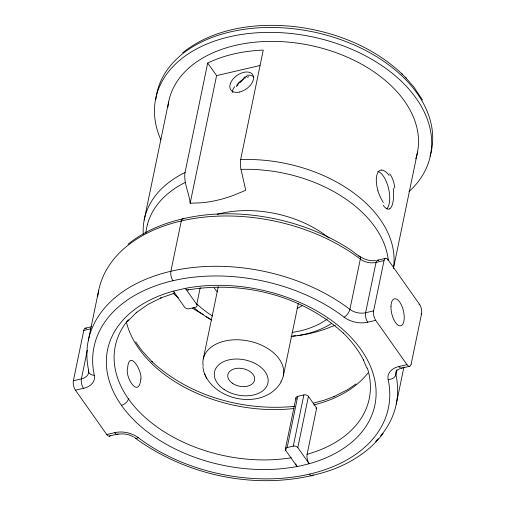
<?xml version="1.0" encoding="UTF-8"?>
<svg xmlns="http://www.w3.org/2000/svg" width="506" height="506" viewBox="0 0 506 506"><rect width="100%" height="100%" fill="white"/><g stroke="black" fill="none" stroke-linecap="round" stroke-linejoin="round"><path stroke-width="0.76" d="M185.019 172.546C183.387 182.97 189.263 193.128 190.161 203.222L201.685 202.779A106.222 65.489 -35.2 0 0 233.228 195.461L245.733 190.294L240.723 168.087L240.401 160.763L263.265 50.1C244.17 50.872 224.98 54.68 207.694 63.035L185.019 172.546A126.949 83.458 11.7 0 0 143.28 234.367M86.412 328.35A6.856 2.973 76.9 0 0 83.781 330.399L73.376 380.733L81.39 378.874A13.795 9.064 11.7 0 0 88.613 370.196A157.227 103.357 11.7 0 1 170.883 271.254L181.312 220.958M88.291 340.614L98.714 290.305M87.323 350.234L81.39 378.874A6.856 2.973 76.9 0 0 83.484 388.323L75.457 390.196A6.856 2.973 76.9 0 1 73.364 380.714M144.153 220.18L168.618 102.029M190.161 203.222L216.581 75.622L207.694 63.035M188.782 289.426A6.825 2.954 76.9 0 1 185.386 288.331L173.286 291.152L184.639 307.231A3.409 2.239 11.7 0 0 189.181 308.73L195.291 307.306A3.409 2.239 11.7 0 0 196.739 304.416L200.218 287.598M203.292 358.849L218.257 286.731M283.322 375.888L298.331 303.423M285.352 449.132L295.959 397.906M295.725 463.869A6.825 2.954 76.9 0 0 297.066 466.526L285.713 450.448L286.187 448.152M287.155 447.557L297.762 396.331L303.878 394.908A3.409 2.239 11.7 0 1 308.42 396.407L316.667 408.102L307.104 454.287A6.825 2.954 76.9 0 0 309.16 463.711L297.813 447.633A3.409 2.239 11.7 0 0 293.271 446.134L287.155 447.557A3.409 2.239 11.7 0 0 285.713 450.448M293.271 446.134L303.878 394.908M297.813 447.633L308.42 396.407M97.759 296.244A157.227 103.357 11.7 0 1 197.277 217.985A157.227 103.357 11.7 0 1 360.323 259.091L349.905 309.406A6.863 3.049 -52.7 0 1 344.143 317.18A150.333 98.822 11.7 0 0 172.97 280.716A150.333 98.822 11.7 0 0 94.299 375.3A20.689 13.599 11.7 0 1 83.477 388.342M172.989 280.722A6.863 2.973 76.9 0 1 170.876 271.254A157.227 103.357 11.7 0 1 349.893 309.387A13.795 9.064 11.7 0 0 365.61 312.746L376.028 262.431A6.856 2.973 76.9 0 1 378.646 260.369M393.39 268.642L417.532 152.053M396.83 370.202L395.92 374.604A157.227 103.357 11.7 0 1 380.638 435.944M396.242 404.186L403.933 367.027M411.157 364.067L421.58 313.758L421.081 313.872M281.241 381.828C265.397 409.05 219.686 402.865 205.86 376.673M383.08 433.414C370.405 450.618 351.676 462.49 331.835 469.827C266.542 492.477 190.68 478.651 135.279 438.145M236.814 85.122L239.23 82.314M127.373 321.601L136.854 312.145L136.158 312.746L147.828 304.511L161.401 297.711L160.687 297.99L174.734 293.1M239.92 81.662L240.628 81.042M182.698 52.738C214.443 27.476 257.636 22.188 296.839 26.881C335.472 31.941 373.801 47.033 402.264 74.192M128.113 244.177C138.53 235.688 150.554 229.338 163.115 224.658C203.304 210.085 247.851 211.078 288.762 222.153C310.969 228.25 332.297 237.668 351.468 250.464C358.261 255.922 366.268 261.861 375.553 260.552M356.015 383.965L347.837 389.544L333.89 396.634L334.599 396.356L324.245 400.183L313.201 403.225M396.932 370.31L400.189 368.507M242.893 79.391L243.677 78.923M335.408 325.111L327.085 328.419A106.222 65.489 -35.2 0 1 297.212 335.611M315.934 408.304L316.667 408.102M377.685 260.173L385.692 258.307M387.71 260.084L388.21 259.964L419.493 304.289A6.856 2.973 76.9 0 1 421.593 313.771M344.137 317.199A20.689 13.599 11.7 0 0 367.698 322.214L375.705 320.342L406.988 364.668A6.856 2.973 76.9 0 0 411.169 364.086M75.457 390.196L106.747 434.521L114.754 432.649A20.689 13.599 11.7 0 1 138.309 437.665A150.333 98.822 11.7 0 0 309.463 474.122A6.863 2.973 76.9 0 0 313.239 474.754M216.581 75.622L259.976 65.527M85.444 328.16L91.459 326.762M83.794 330.418L90.808 328.792M365.61 312.746L373.618 310.88L384.035 260.565L376.028 262.431A13.795 9.07 11.7 0 1 360.323 259.091M109.264 436.185C117.107 433.775 126.114 432.301 133.489 436.937M409.506 366.325L401.486 368.185M418.993 304.41L419.493 304.289M309.463 474.122A150.333 98.822 11.7 0 0 388.134 379.538A20.689 13.599 11.7 0 1 398.968 366.521L406.988 364.668M187.884 289.97C242.583 280.514 302.677 295.441 343.738 333.549L343.22 333.03C351.474 341.076 358.672 350.297 363.77 360.664L363.365 359.836L366.831 368.121M294.834 406.331C243.917 411.372 189.699 396.508 151.724 361.429L152.243 361.942L141.503 350.139L135.678 341.885M295.536 335.756L292.759 335.971M206.246 316.775L211.755 320.051M405.806 77.753L413.674 86.76L422.504 100.036M401.758 73.686L406.337 78.285M196.739 304.416L185.386 288.338A136.493 89.726 11.7 0 1 375.844 398.703A136.493 89.726 11.7 0 1 170.37 446.507A136.493 89.726 11.7 0 1 173.286 291.152A6.825 2.954 76.9 0 0 174.867 292.626M202.868 366.863L203.716 371.423L205.436 375.768M204.607 374.06L206.65 378.298M240.989 169.396A122.167 80.309 11.7 0 1 260.059 169.807L268.8 170.693A123.907 81.453 11.7 0 1 319.52 184.532A120.365 79.126 11.7 0 1 334.706 192.097A123.938 81.472 11.7 0 1 370.778 221.558A120.333 79.107 11.7 0 1 378.817 232.924A123.919 81.46 11.7 0 1 388.235 259.622M203.172 366.002A40.91 26.894 11.7 0 1 248.535 340.987A40.91 26.894 11.7 0 1 280.862 381.783M302 305.788A54.547 35.856 11.7 0 1 297.028 308.458M217.314 291.873A54.547 35.856 11.7 0 1 214.183 287.946M185.424 182.331A122.344 80.429 11.7 0 0 172.217 190.243L167.012 194.374A123.894 81.441 11.7 0 0 147.404 224.582M240.59 159.618A126.949 83.458 11.7 0 1 393.548 267.313M145.854 233.165A120.814 79.417 11.7 0 1 147.385 224.575M203.254 314.492A120.681 79.334 11.7 0 1 199.579 312.474A123.609 81.257 11.7 0 1 192.501 308.198M178.314 297.825A123.609 81.257 11.7 0 1 173.685 293.752M331.291 323.65A93.718 61.612 11.7 0 1 290.988 336.484M210.863 319.545A93.718 61.612 11.7 0 1 193.482 307.313M217.213 214.291A93.718 61.612 11.7 0 1 329.045 238.041M327.445 318.869A84.078 55.268 11.7 0 1 292.126 332.41M212.552 316.003A84.078 55.268 11.7 0 1 196.992 304.068M160.908 139.928A140.276 92.212 11.7 0 1 312.031 36.799A140.276 92.212 11.7 0 1 408.981 191.616M155.823 99.511A140.276 92.212 11.7 0 1 312.727 31.815A140.276 92.212 11.7 0 1 430.005 156.196M245.467 77.608A3.333 0.999 66.1 0 1 244 77.367A13.048 9.582 -44.6 0 1 246.612 76.526M236.353 86.652A13.327 7.052 -45.9 0 1 244.113 78.481M232.811 92.636A13.213 6.034 -27.3 0 1 234.79 86.621M237.542 85.584A16.306 8.937 -43.9 0 1 237.807 85.236M240.167 82.541A16.306 8.937 -43.9 0 1 242.538 80.391M248.516 76.57A3.333 1.442 76.9 0 1 246.612 76.476M246.801 75.249A13.238 9.842 -45.4 0 1 253.93 77.038M167.891 107.07A126.949 83.452 11.7 0 1 310.305 45.388A126.949 83.452 11.7 0 1 415.774 158.821M377.811 171.382A19.917 8.665 77 0 1 388.526 188.377A19.917 8.665 77 0 1 386.793 208.839M393.282 188.264A19.848 6.369 84.5 0 1 389.784 208.757M389.784 208.858A19.854 7.154 75.7 0 1 383.2 205.322M383.32 202.501A19.854 6.331 70.1 0 1 377.818 190.705M377.969 190.623A19.848 8.893 71.8 0 1 381.315 169.984M381.334 170.092A19.86 10 78.2 0 1 389.051 175.348M389.671 173.811A19.86 10.639 84.6 0 1 394.819 188.023M296.32 399.221A3.409 2.239 11.7 0 1 297.762 396.331M378.197 438.746A157.227 103.357 11.7 0 1 375.604 441.479M94.318 375.307A6.863 4.965 -12.3 0 1 88.588 370.196M181.3 220.939A6.869 2.973 76.9 0 1 183.887 218.87M110.314 435.47A6.856 2.973 76.9 0 1 106.747 434.502M118.1 433.876A6.856 2.973 76.9 0 1 114.754 432.63M138.315 437.646A6.863 3.049 -52.7 0 1 134.571 437.057M375.711 320.323A6.856 2.973 76.9 0 1 373.605 310.861M384.029 260.546A6.856 2.973 76.9 0 1 388.203 259.983M367.704 322.195A6.856 2.973 76.9 0 1 365.598 312.727M358.691 256.118A6.863 3.049 -52.7 0 1 360.342 259.078M388.14 379.519A6.863 4.965 -12.3 0 0 395.945 374.604A13.795 9.064 11.7 0 1 396.805 369.842M402.314 367.748A6.856 2.973 76.9 0 1 398.975 366.508M368.033 372.992A129.675 85.242 11.7 0 1 313.764 404.971M294.037 408.506A129.675 85.242 11.7 0 1 126.336 321.917M367.318 367.982A129.675 85.242 11.7 0 1 307.104 454.287M291.285 457.759A129.675 85.242 11.7 0 1 147.973 419.929A129.675 85.242 11.7 0 1 128.328 319.76M128.435 398.886A6.818 4.206 -35.2 0 1 121.408 405.306M140.877 379.064C138.612 399.323 124.773 376.9 127.601 368.115C129.232 348.457 142.477 371.398 140.877 379.064M232.254 383.168A13.637 8.963 11.7 0 0 254.423 380.797A13.637 8.963 11.7 0 0 236.998 368.33A13.637 8.963 11.7 0 0 232.254 383.168M224.088 389.456A27.273 17.931 11.7 0 0 267.813 383.485A27.273 17.931 11.7 0 0 231.773 359.349A27.273 17.931 11.7 0 0 224.088 389.456M239.389 92.079A13.327 8.216 -35.2 0 0 252.905 75.065A13.327 8.216 -35.2 0 0 232.722 79.423A13.327 8.216 -35.2 0 0 239.389 92.079M390.974 306.351A13.858 6.002 76.9 0 0 400.55 325.845A13.858 6.002 76.9 0 0 401.271 304.745A13.858 6.002 76.9 0 0 390.974 306.351"/></g></svg>
